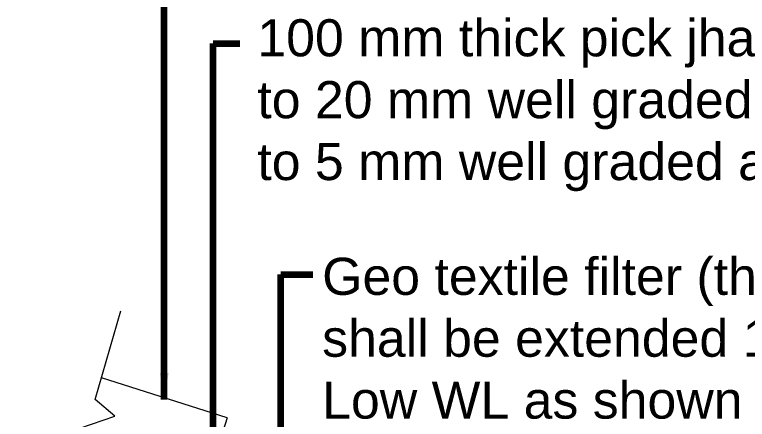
# Model space of a CAD drawing. Header units: inches. Extents: x -8940 to 26362, y -28010 to 990.
# Drawn here: x 4059.37 to 4078.68, y -21408.1 to -21397.45 of the extents above; entities that cross this region are included whole.
import ezdxf

# ---------------------------------------------------------------- set-up
doc = ezdxf.new("R2010")
doc.units = ezdxf.units.IN
doc.header["$MEASUREMENT"] = 0
doc.layers.add('LINE', color=7, linetype='Continuous')
doc.styles.get("Standard").update_dxf_attribs({"font": 'arial.ttf'})
doc.dimstyles.get("Standard").update_dxf_attribs({"dimtxt": 0.18, "dimasz": 0.18, "dimexe": 0.18, "dimexo": 0.0625, "dimgap": 0.09, "dimtad": 0, "dimtih": 1, "dimtoh": 1, "dimdec": 4, "dimzin": 0, "dimdsep": 46, "dimtxsty": 'Standard', "dimcen": 0.09, "dimadec": 0, "dimazin": 0, "dimtfac": 1, "dimtdec": 4, "dimtofl": 0, "dimtmove": 0, "dimatfit": 3, "dimfxl": 1, "dimtolj": 1, "dimtzin": 0, "dimarcsym": 0})

msp = doc.modelspace()

# ---------------------------------------------------------------- linework, layer by layer
at = {"layer": 'LINE', "color": 7, "lineweight": 20, "ltscale": 0.5}
for q in [(4061.651407, -21407.01439), (4061.651407, -21407.01439), (4063.724619, -21411.970673), (4063.724619, -21411.970673)]:
    msp.add_line((4064.965797, -21408.068651), q, dxfattribs=at)
msp.add_lwpolyline([(4059.365006, -21414.474687), (4061.099676, -21408.836871), (4060.470723, -21408.551274), (4062.008471, -21408.025148), (4061.485035, -21407.583808), (4062.166494, -21405.251469)], dxfattribs=at)
msp.add_lwpolyline([(4059.365006, -21414.474687), (4061.099676, -21408.836871), (4060.470723, -21408.551274), (4062.008471, -21408.025148), (4061.485035, -21407.583808), (4062.166494, -21405.251469)], dxfattribs=at)

# ---------------------------------------------------------------- texts
at = {"layer": 'LINE', "color": 0, "linetype": 'ByBlock', "lineweight": 20, "ltscale": 0.5, "char_height": 0.9775, "attachment_point": 1}
for s, insert in [('100 mm thick pick jhama chips (40 mm\\Pto 20 mm well graded at top & 20 mm \\Pto 5 mm well graded at bottom) ', (4065.76228, -21397.567993)), ('100 mm thick pick jhama chips (40 mm\\Pto 20 mm well graded at top & 20 mm \\Pto 5 mm well graded at bottom) ', (4065.76228, -21397.567993)), ('Geo textile filter (thickness >= 3.00 mm)\\Pshall be extended 1.00m below Working \\PLow WL as shown in detail "Z".', (4067.470929, -21403.849422)), ('Geo textile filter (thickness >= 3.00 mm)\\Pshall be extended 1.00m below Working \\PLow WL as shown in detail "Z".', (4067.470929, -21403.849422))]:
    msp.add_mtext(s, dxfattribs=dict(at, insert=insert))

# ---------------------------------------------------------------- leaders
at = {"layer": 'LINE', "color": 7, "lineweight": 20, "ltscale": 0.5}
for points in [[(4063.308602, -21407.583734), (4063.308602, -21395.251408), (4065.319222, -21395.251408)], [(4063.308602, -21407.583734), (4063.308602, -21395.251408), (4065.319222, -21395.251408)], [(4064.595707, -21413.104067), (4064.595707, -21398.205619), (4065.301227, -21398.205619)], [(4064.595707, -21413.104067), (4064.595707, -21398.205619), (4065.301227, -21398.205619)], [(4066.379951, -21414.105291), (4066.381454, -21404.291533), (4067.221494, -21404.291533)], [(4066.379951, -21414.105291), (4066.381454, -21404.291533), (4067.221494, -21404.291533)]]:
    msp.add_leader(points, dimstyle='Standard', override={"dimtxt": 0.9, "dimasz": 0.7, "dimclrd": 7, "dimclre": 7, "dimclrt": 7, "dimlwd": 65535, "dimlwe": 65535}, dxfattribs=at)

doc.saveas('drawing.dxf')
